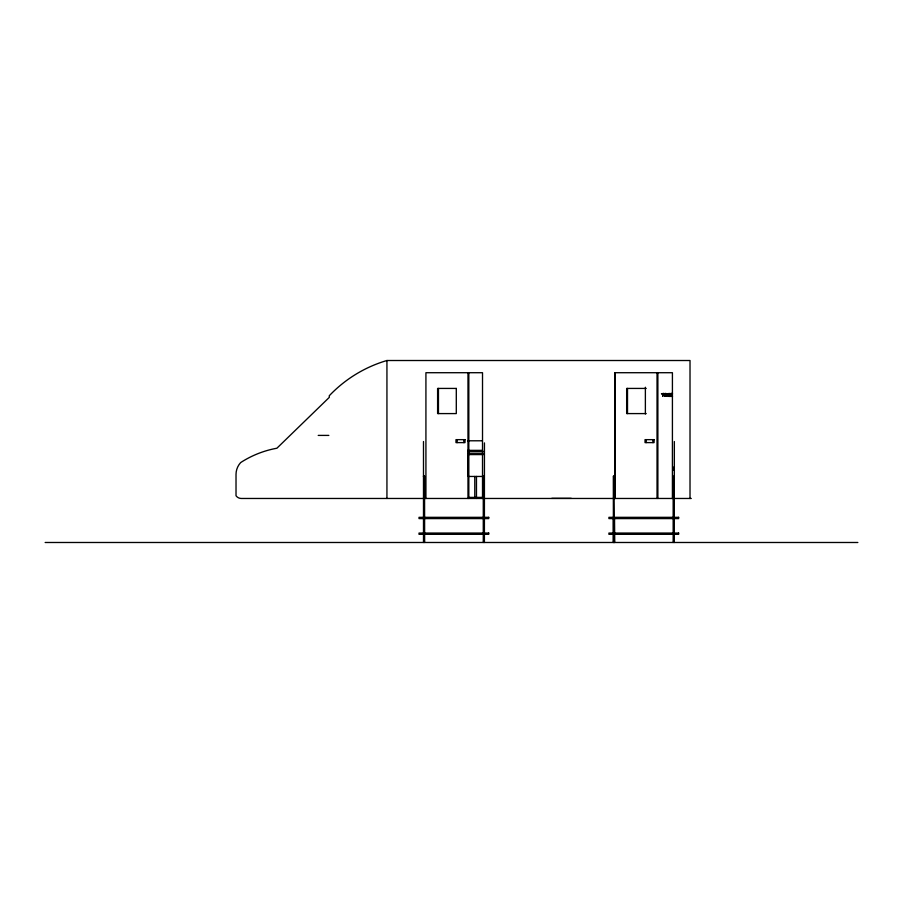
<?xml version="1.0" encoding="UTF-8"?>
<svg xmlns="http://www.w3.org/2000/svg" width="903" height="903" viewBox="0 0 903 903"><rect width="100%" height="100%" fill="white"/><g stroke="black" fill="none" stroke-linecap="round" stroke-linejoin="round"><path stroke-width="1.35" d="M664.631 394.035L664.631 395.796M665.883 395.977L666.087 394.035L664.619 394.035M665.895 395.977L664.619 395.796M691.28 498.467L241.361 498.467A6.581 6.581 0 0 1 236.022 495.747L236.022 474.436A17.484 17.484 0 0 1 240.649 462.596L242.218 461.58A99.465 99.465 0 0 1 276.894 448.227L329.279 397.388L329.279 395.751A130.1 130.1 0 0 1 386.935 360.511L690.016 360.511L690.016 498.467M646.198 388.425L626.659 388.425L626.659 413.585L646.198 413.585M661.504 393.753L662.43 393.753L662.802 396.406L662.802 393.753L663.705 393.426L661.515 393.753M671.245 394.69L672.442 394.69M672.442 395.017L671.245 395.017L671.256 396.078M671.245 396.078L672.509 396.406L670.873 396.406L670.873 393.426L672.521 393.426L671.245 393.753L671.256 394.69M318.217 435.404L328.839 435.404M467.675 440.788L482.394 440.788M467.675 450.36L482.394 450.36M467.675 451.252L483.116 451.308M467.822 453.193L483.116 453.193M483.263 454.581L468.318 454.581L468.318 476.457L483.263 476.457M673.119 466.964L673.209 470.17M423.439 476.22L424.624 476.31L423.496 476.389L424.545 476.152L424.636 542.489M484.369 476.152L483.263 476.22L483.274 542.489M674.27 476.152L673.164 476.22L673.164 542.489M468.691 497.395L482.891 497.395M551.812 498.343L571.26 498.343M45.15 542.489L857.85 542.489M666.47 393.956A1.196 1.174 -90 0 0 665.759 393.426L664.585 393.573A1.151 1.129 -90 0 0 664.236 393.945C662.576 396.507 667.419 397.467 666.651 394.476A1.614 1.592 -90 0 0 666.448 393.945M674.349 441.522L674.304 542.489M672.419 498.467L672.419 372.713L614.853 372.713L614.853 498.467M657.881 372.713L657.881 498.467M657.034 372.713L657.034 498.467M652.937 439.648L652.937 442.605M646.176 439.648L646.176 442.605M645.374 387.263L645.374 414.003M627.506 388.425L627.506 413.585M614.977 372.713L614.977 498.467M614.548 518.593L614.548 542.489M614.525 542.489L613.893 475.983L613.566 476.615L614.525 476.389L613.329 476.22L613.397 542.489M613.419 518.593L613.419 542.489M484.448 442.91L484.403 542.489M482.518 498.467L482.518 372.713L425.923 372.713L425.923 498.467M476.468 476.457L476.468 498.467M474.786 476.457L474.786 497.395M468.826 372.713L468.826 498.467M467.98 372.713L467.98 498.467M463.882 439.648L463.882 442.605M457.121 439.648L457.121 442.605M438.452 388.425L438.452 413.585M423.496 441.522L423.496 542.489M386.935 360.511L386.935 498.467M668.175 393.64C668.852 400.39 664.969 392.805 668.175 393.64M456.297 388.425L437.605 388.425L437.605 413.585L456.297 413.585L456.297 388.425M669.112 393.426L668.739 396.406L670.387 396.406L669.1 396.067L669.112 393.426M465.011 439.648L455.981 439.648L455.981 442.605L465.011 442.605L465.011 439.648M654.077 439.648L645.035 439.648L645.035 442.605L654.077 442.605L654.077 439.648M488.737 517.329L419.015 517.329L419.015 518.593L488.737 518.593L488.737 517.329M678.638 517.329L608.915 517.329L608.915 518.593L678.638 518.593L678.638 517.329M488.737 533.052L419.015 533.052L419.015 534.316L488.737 534.316L488.737 533.052M678.638 533.052L608.915 533.052L608.915 534.316L678.638 534.316L678.638 533.052"/></g></svg>
